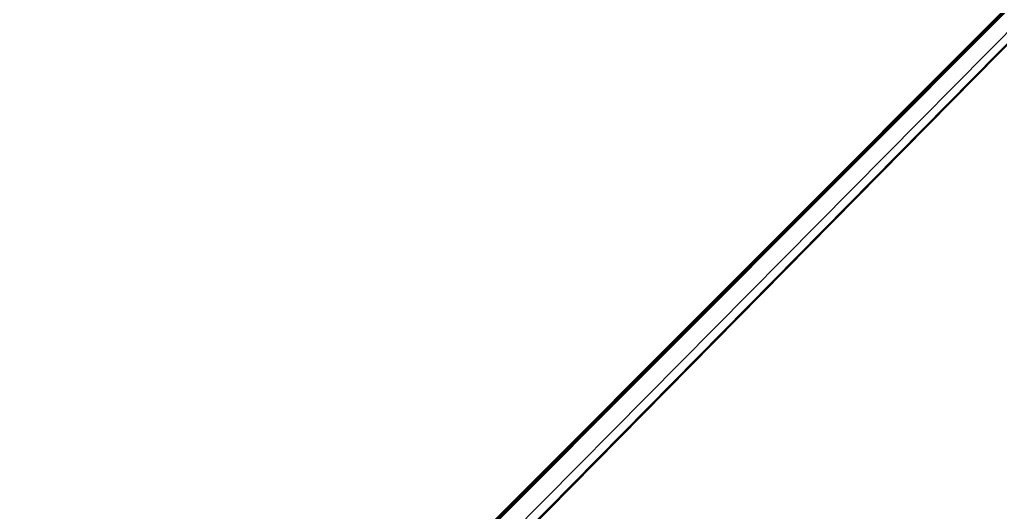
# Model space of a CAD drawing. Header units: inches. Extents: x -6 to 5433, y -4 to 5447.
# Drawn here: x -3 to 1354, y 678 to 1359 of the extents above; entities that cross this region are included whole.
import ezdxf

# ---------------------------------------------------------------- set-up
doc = ezdxf.new("R2010")
doc.units = ezdxf.units.IN
doc.layers.add('Bottom Solder', color=6, linetype='Continuous')
doc.layers.add('Top Solder', color=216, linetype='Continuous')

msp = doc.modelspace()

# ---------------------------------------------------------------- linework, layer by layer
at = {"layer": 'Bottom Solder'}
for p in [(10.6, 23.8), (10.7, 20.2), (11, 24.3), (11, 19.9), (12.5, 19.9), (12.6, 24.3), (13.2, 20.1), (13.2, 23.7)]:
    msp.add_line(p, (5432.9, 5447.5), dxfattribs=at)
at = {"layer": 'Top Solder'}
for p in [(-3.4, 7.7), (-1.8, 5.2), (44.6, 10.6), (64.6, 11.2), (65, 8.7)]:
    msp.add_line(p, (5432.9, 5447.5), dxfattribs=at)

doc.saveas('drawing.dxf')
